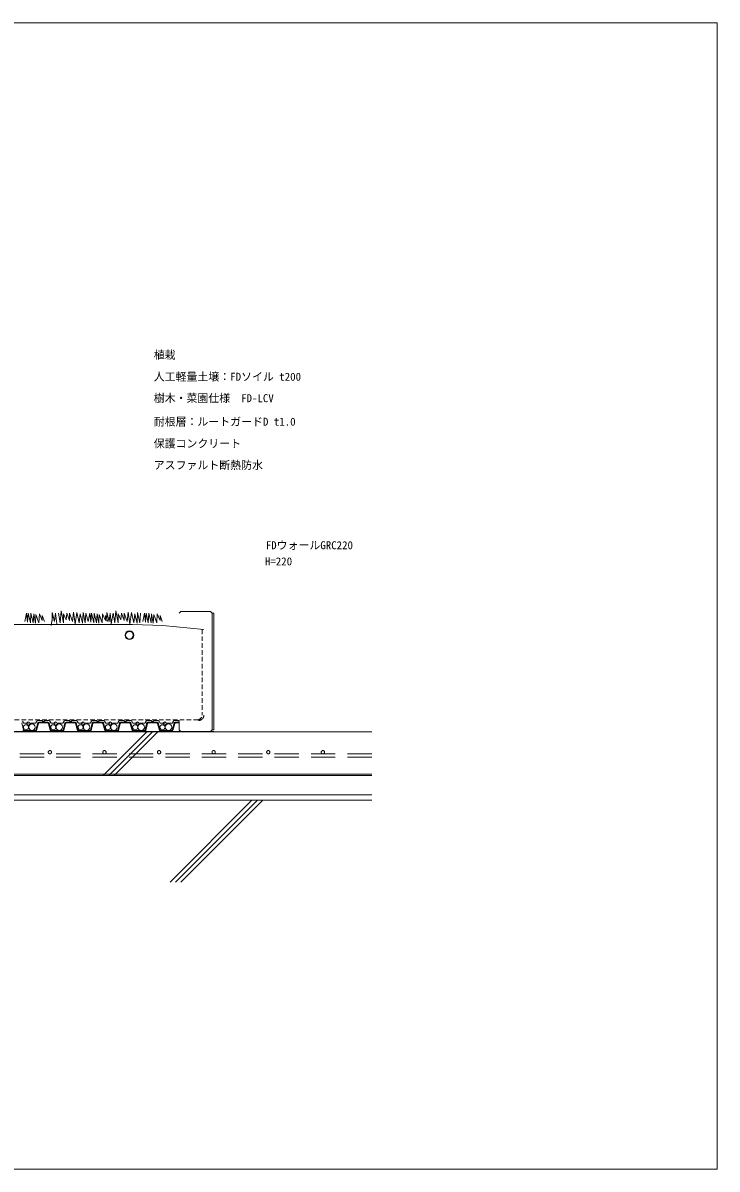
# Model space of a CAD drawing. Units: millimetres, scale not verified. Extents: x -1485 to 1485, y -1050 to 1050.
# Drawn here: x 214 to 1485, y -1050 to 1050 of the extents above; entities that cross this region are included whole.
import ezdxf
from ezdxf.enums import TextEntityAlignment as Align

# ---------------------------------------------------------------- set-up
doc = ezdxf.new("R2010")
doc.units = ezdxf.units.MM
doc.header["$LTSCALE"] = 7
for name, pattern in [('DASHED1', [1.8, 1.2, -0.6]), ('USER1', [19.05, 12.7, -6.35]), ('USER2', [9.525, 6.35, -3.175])]:
    doc.linetypes.add(name, pattern=pattern)
for name, color, linetype, lineweight in [('0-1_0-0', 4, 'Continuous', 18), ('0-2_0', 9, 'Continuous', 18), ('0-3_HATCH', 3, 'Continuous', 18), ('0-4_KUTAI', 1, 'Continuous', 18), ('0-5_BOUSUI', 6, 'Continuous', 18), ('0-6_dannnetu', 2, 'Continuous', 18), ('0-7_tensen', 7, 'USER2', 18), ('0-8_bousui2', 7, 'Continuous', 18), ('0-9_buhin', 1, 'Continuous', 18), ('0-A_FD-L', 8, 'Continuous', 18), ('0-C_GREEN', 4, 'Continuous', 18)]:
    doc.layers.add(name, color=color, linetype=linetype, lineweight=lineweight)
doc.layers.add('0-D_MOJI', color=7, linetype='Continuous')
doc.styles.add('ＭＳ ゴシック', font='')
doc.styles.get('ＭＳ ゴシック').set_extended_font_data('MS Gothic')

msp = doc.modelspace()

# ---------------------------------------------------------------- linework, layer by layer
at = {"layer": '0-1_0-0'}
for p, q in [((500.155, -31.176), (503.155, -28.176)), ((503.155, -28.176), (557.155, -28.176)), ((557.155, -28.176), (560.155, -31.176)), ((560.155, -31.176), (560.155, -245.176)), ((500.155, -228.176), (500.155, -245.176)), ((557.155, -248.176), (560.155, -245.176)), ((560.155, -245.176), (563.155, -245.176))]:
    msp.add_line(p, q, dxfattribs=at)
for points in [[(560.155, -31.176), (563.155, -31.176), (563.155, -245.176)], [(500.155, -245.176), (503.155, -248.176), (557.155, -248.176)]]:
    msp.add_lwpolyline(points, dxfattribs=at)
at = {"layer": '0-2_0'}
msp.add_lwpolyline([(-1485, -1050), (1485, -1050), (1485, 1050), (-1485, 1050)], close=True, dxfattribs=at)
at = {"layer": '0-3_HATCH'}
for p, q in [((440.797, -249.176), (360.797, -329.176)), ((450.797, -249.176), (370.797, -329.176)), ((460.797, -249.176), (380.797, -329.176)), ((483.111, -524.176), (633.111, -374.176)), ((493.111, -524.176), (643.111, -374.176)), ((503.111, -524.176), (653.111, -374.176))]:
    msp.add_line(p, q, dxfattribs=at)
at = {"layer": '0-4_KUTAI'}
for p, q in [((852.513, -249.176), (-853.238, -249.176)), ((852.513, -374.176), (-853.238, -374.176))]:
    msp.add_line(p, q, dxfattribs=at)
msp.add_lwpolyline([(-116.666, -52.315), (414.431, -52.315), (470.185, -53.864), (545.155, -61.361)], dxfattribs=at)
at = {"layer": '0-5_BOUSUI'}
msp.add_line((852.513, -364.176), (-853.238, -364.176), dxfattribs=at)
at = {"layer": '0-6_dannnetu'}
msp.add_line((852.513, -329.176), (-853.238, -329.176), dxfattribs=at)
at = {"layer": '0-7_tensen'}
for p, q in [((852.513, -289.176), (-853.238, -289.176)), ((852.513, -295.176), (-853.238, -295.176))]:
    msp.add_line(p, q, dxfattribs=at)
for centre in [(263.111, -286.176), (363.111, -286.176), (463.111, -286.176), (563.111, -286.176), (663.111, -286.176), (763.111, -286.176)]:
    msp.add_circle(centre, 3, dxfattribs=at)
at = {"layer": '0-8_bousui2'}
msp.add_line((-853.238, -326.676), (852.513, -326.676), dxfattribs=at)
at = {"layer": '0-9_buhin'}
for radius in [8, 7]:
    msp.add_circle((408.709, -71.969), radius, dxfattribs=at)
at = {"layer": '0-A_FD-L', "color": 3, "linetype": 'DASHED1'}
for p, q in [((542.155, -61.361), (542.155, -218.176)), ((534.456, -226.976), (-113.666, -226.976))]:
    msp.add_line(p, q, dxfattribs=at)
at = {"layer": '0-A_FD-L', "linetype": 'DASHED1'}
for p, q in [((214.712, -232.448), (213.023, -229.633)), ((239.275, -229.633), (237.586, -232.448)), ((248.321, -228.176), (241.848, -228.176)), ((260.451, -228.176), (253.978, -228.176)), ((264.712, -232.448), (263.023, -229.633)), ((289.275, -229.633), (287.586, -232.448)), ((298.321, -228.176), (291.848, -228.176)), ((310.451, -228.176), (303.978, -228.176)), ((314.712, -232.448), (313.023, -229.633)), ((339.275, -229.633), (337.586, -232.448)), ((348.321, -228.176), (341.848, -228.176)), ((360.451, -228.176), (353.978, -228.176)), ((364.712, -232.448), (363.023, -229.633)), ((389.275, -229.633), (387.586, -232.448)), ((398.321, -228.176), (391.848, -228.176)), ((410.451, -228.176), (403.978, -228.176)), ((414.712, -232.448), (413.023, -229.633)), ((439.275, -229.633), (437.586, -232.448)), ((448.321, -228.176), (441.848, -228.176)), ((460.451, -228.176), (453.978, -228.176)), ((464.712, -232.448), (463.023, -229.633)), ((489.275, -229.633), (487.586, -232.448)), ((498.321, -228.176), (491.848, -228.176)), ((236.3, -233.176), (215.999, -233.176)), ((286.3, -233.176), (265.999, -233.176)), ((336.3, -233.176), (315.999, -233.176)), ((386.3, -233.176), (365.999, -233.176)), ((436.3, -233.176), (415.999, -233.176)), ((486.3, -233.176), (465.999, -233.176))]:
    msp.add_line(p, q, dxfattribs=at)
at = {"layer": '0-A_FD-L', "color": 6}
for q in [(-853.238, -248.176), (563.155, -249.176)]:
    msp.add_line((563.155, -248.176), q, dxfattribs=at)
at = {"layer": '0-A_FD-L'}
for p, q in [((215.005, -245.564), (211.547, -232.658)), ((236.612, -248.176), (215.686, -248.176)), ((235.845, -246.676), (216.454, -246.676)), ((240.752, -232.658), (237.294, -245.564)), ((242.002, -233.788), (238.544, -246.694)), ((263.754, -246.694), (260.296, -233.788)), ((265.005, -245.564), (261.547, -232.658)), ((286.612, -248.176), (265.686, -248.176)), ((285.845, -246.676), (266.454, -246.676)), ((290.752, -232.658), (287.294, -245.564)), ((292.002, -233.788), (288.544, -246.694)), ((313.754, -246.694), (310.296, -233.788)), ((315.005, -245.564), (311.547, -232.658)), ((336.612, -248.176), (315.686, -248.176)), ((335.845, -246.676), (316.454, -246.676)), ((340.752, -232.658), (337.294, -245.564)), ((342.002, -233.788), (338.544, -246.694)), ((363.754, -246.694), (360.296, -233.788)), ((365.005, -245.564), (361.547, -232.658)), ((386.612, -248.176), (365.686, -248.176)), ((385.845, -246.676), (366.454, -246.676)), ((390.752, -232.658), (387.294, -245.564)), ((392.002, -233.788), (388.544, -246.694)), ((413.754, -246.694), (410.296, -233.788)), ((415.005, -245.564), (411.547, -232.658)), ((436.612, -248.176), (415.686, -248.176)), ((435.845, -246.676), (416.454, -246.676)), ((440.752, -232.658), (437.294, -245.564)), ((442.002, -233.788), (438.544, -246.694)), ((463.754, -246.694), (460.296, -233.788)), ((465.005, -245.564), (461.547, -232.658)), ((486.612, -248.176), (465.686, -248.176)), ((485.845, -246.676), (466.454, -246.676)), ((490.752, -232.658), (487.294, -245.564)), ((492.002, -233.788), (488.544, -246.694)), ((500.155, -231.176), (492.684, -231.176)), ((500.155, -232.676), (493.451, -232.676))]:
    msp.add_line(p, q, dxfattribs=at)
for points in [[(259.615, -231.176), (251.149, -231.176), (242.684, -231.176)], [(258.847, -232.676), (251.149, -232.676), (243.451, -232.676)], [(309.615, -231.176), (301.149, -231.176), (292.684, -231.176)], [(308.847, -232.676), (301.149, -232.676), (293.451, -232.676)], [(359.615, -231.176), (351.149, -231.176), (342.684, -231.176)], [(358.847, -232.676), (351.149, -232.676), (343.451, -232.676)], [(409.615, -231.176), (401.149, -231.176), (392.684, -231.176)], [(408.847, -232.676), (401.149, -232.676), (393.451, -232.676)], [(459.615, -231.176), (451.149, -231.176), (442.684, -231.176)], [(458.847, -232.676), (451.149, -232.676), (443.451, -232.676)]]:
    msp.add_lwpolyline(points, dxfattribs=at)
for centre, radius in [((223.597, -233.573), 2.82), ((273.597, -233.573), 2.82), ((323.597, -233.573), 2.82), ((373.597, -233.573), 2.82), ((423.597, -233.573), 2.82), ((473.597, -233.573), 2.82), ((219.367, -240.559), 4.654), ((230.366, -240.277), 5.923), ((269.367, -240.559), 4.654), ((280.366, -240.277), 5.923), ((319.367, -240.559), 4.654), ((330.366, -240.277), 5.923), ((369.367, -240.559), 4.654), ((380.366, -240.277), 5.923), ((419.367, -240.559), 4.654), ((430.366, -240.277), 5.923), ((469.367, -240.559), 4.654), ((480.366, -240.277), 5.923)]:
    msp.add_circle(centre, radius, dxfattribs=at)
at = {"layer": '0-A_FD-L', "linetype": 'DASHED1'}
for centre, radius, start, end in [((241.848, -231.176), 3, 90, 149.03624), ((248.321, -229.176), 1, 19.47122, 90), ((251.149, -228.176), 2, 199.47122, 270), ((251.149, -228.176), 2, 270, 340.52878), ((253.978, -229.176), 1, 90, 160.52878), ((260.451, -231.176), 3, 30.96376, 90), ((291.848, -231.176), 3, 90, 149.03624), ((298.321, -229.176), 1, 19.47122, 90), ((301.149, -228.176), 2, 199.47122, 270), ((301.149, -228.176), 2, 270, 340.52878), ((303.978, -229.176), 1, 90, 160.52878), ((310.451, -231.176), 3, 30.96376, 90), ((341.848, -231.176), 3, 90, 149.03624), ((348.321, -229.176), 1, 19.47122, 90), ((351.149, -228.176), 2, 199.47122, 270), ((351.149, -228.176), 2, 270, 340.52878), ((353.978, -229.176), 1, 90, 160.52878), ((360.451, -231.176), 3, 30.96376, 90), ((391.848, -231.176), 3, 90, 149.03624), ((398.321, -229.176), 1, 19.47122, 90), ((401.149, -228.176), 2, 199.47122, 270), ((401.149, -228.176), 2, 270, 340.52878), ((403.978, -229.176), 1, 90, 160.52878), ((410.451, -231.176), 3, 30.96376, 90), ((441.848, -231.176), 3, 90, 149.03624), ((448.321, -229.176), 1, 19.47122, 90), ((451.149, -228.176), 2, 199.47122, 270), ((451.149, -228.176), 2, 270, 340.52878), ((453.978, -229.176), 1, 90, 160.52878), ((460.451, -231.176), 3, 30.96376, 90), ((491.848, -231.176), 3, 90, 149.03624), ((498.321, -229.176), 1, 19.47122, 90), ((501.149, -228.176), 2, 199.47122, 240.17254), ((215.999, -231.676), 1.5, 210.96376, 270), ((236.3, -231.676), 1.5, 270, 329.03624), ((265.999, -231.676), 1.5, 210.96376, 270), ((286.3, -231.676), 1.5, 270, 329.03624), ((315.999, -231.676), 1.5, 210.96376, 270), ((336.3, -231.676), 1.5, 270, 329.03624), ((365.999, -231.676), 1.5, 210.96376, 270), ((386.3, -231.676), 1.5, 270, 329.03624), ((415.999, -231.676), 1.5, 210.96376, 270), ((436.3, -231.676), 1.5, 270, 329.03624), ((465.999, -231.676), 1.5, 210.96376, 270), ((486.3, -231.676), 1.5, 270, 329.03624)]:
    msp.add_arc(centre, radius, start, end, dxfattribs=at)
at = {"layer": '0-A_FD-L', "color": 3, "linetype": 'DASHED1'}
msp.add_arc((532.25, -217.279), 9.945, 282.81259, 354.8236, dxfattribs=at)
at = {"layer": '0-A_FD-L', "color": 3, "linetype": 'USER1'}
msp.add_arc((535.155, -218.176), 10, 270, 0, dxfattribs=at)
at = {"layer": '0-A_FD-L'}
for centre, radius, start, end in [((215.686, -246.176), 2, 195, 270), ((216.454, -245.176), 1.5, 195, 270), ((235.845, -245.176), 1.5, 270, 345), ((236.612, -246.176), 2, 270, 345), ((242.684, -233.176), 2, 90, 165), ((243.451, -234.176), 1.5, 90, 165), ((258.847, -234.176), 1.5, 15, 90), ((259.615, -233.176), 2, 15, 90), ((265.686, -246.176), 2, 195, 270), ((266.454, -245.176), 1.5, 195, 270), ((285.845, -245.176), 1.5, 270, 345), ((286.612, -246.176), 2, 270, 345), ((292.684, -233.176), 2, 90, 165), ((293.451, -234.176), 1.5, 90, 165), ((308.847, -234.176), 1.5, 15, 90), ((309.615, -233.176), 2, 15, 90), ((315.686, -246.176), 2, 195, 270), ((316.454, -245.176), 1.5, 195, 270), ((335.845, -245.176), 1.5, 270, 345), ((336.612, -246.176), 2, 270, 345), ((342.684, -233.176), 2, 90, 165), ((343.451, -234.176), 1.5, 90, 165), ((358.847, -234.176), 1.5, 15, 90), ((359.615, -233.176), 2, 15, 90), ((365.686, -246.176), 2, 195, 270), ((366.454, -245.176), 1.5, 195, 270), ((385.845, -245.176), 1.5, 270, 345), ((386.612, -246.176), 2, 270, 345), ((392.684, -233.176), 2, 90, 165), ((393.451, -234.176), 1.5, 90, 165), ((408.847, -234.176), 1.5, 15, 90), ((409.615, -233.176), 2, 15, 90), ((415.686, -246.176), 2, 195, 270), ((416.454, -245.176), 1.5, 195, 270), ((435.845, -245.176), 1.5, 270, 345), ((436.612, -246.176), 2, 270, 345), ((442.684, -233.176), 2, 90, 165), ((443.451, -234.176), 1.5, 90, 165), ((458.847, -234.176), 1.5, 15, 90), ((459.615, -233.176), 2, 15, 90), ((465.686, -246.176), 2, 195, 270), ((466.454, -245.176), 1.5, 195, 270), ((485.845, -245.176), 1.5, 270, 345), ((486.612, -246.176), 2, 270, 345), ((492.684, -233.176), 2, 90, 165), ((493.451, -234.176), 1.5, 90, 165)]:
    msp.add_arc(centre, radius, start, end, dxfattribs=at)
at = {"layer": '0-C_GREEN'}
for p, q in [((227.417, -48.987), (223.314, -31.55)), ((268.459, -34.627), (265.382, -54.115)), ((275.639, -51.038), (273.588, -31.55)), ((283.844, -27.447), (281.793, -48.987)), ((312.563, -30.524), (309.486, -51.038)), ((322.82, -50.012), (318.717, -32.576)), ((343.334, -48.987), (339.231, -31.55)), ((383.844, -27.447), (381.793, -48.987)), ((412.563, -30.524), (409.486, -51.038)), ((422.82, -50.012), (418.717, -32.576)), ((422.82, -50.012), (418.717, -34.627)), ((443.334, -48.987), (439.231, -31.55))]:
    msp.add_line(p, q, dxfattribs=at)
for points in [[(223.314, -31.55), (222.288, -47.961), (220.237, -31.55), (217.16, -46.935)], [(253.059, -46.935), (248.956, -35.653), (248.956, -44.884), (243.828, -32.576), (242.802, -48.987), (237.674, -33.601), (236.648, -50.012), (233.571, -32.576), (232.545, -48.987), (228.442, -31.55), (227.417, -48.987)], [(273.588, -31.55), (271.536, -46.935), (267.434, -30.524), (267.434, -45.91)], [(281.793, -48.987), (278.716, -31.55), (281.793, -48.987)], [(299.229, -31.55), (299.229, -44.884), (294.101, -31.55), (293.075, -43.858), (287.947, -32.576), (287.947, -48.987), (283.844, -27.447)], [(309.486, -51.038), (306.409, -29.499), (304.358, -46.935), (299.229, -31.55)], [(318.717, -32.576), (316.666, -48.987), (312.563, -30.524)], [(328.974, -31.55), (327.948, -48.987), (323.846, -30.524), (322.82, -50.012)], [(339.231, -31.55), (338.205, -47.961), (336.154, -31.55), (333.077, -46.935), (328.974, -31.55)], [(368.975, -46.935), (364.873, -35.653), (364.873, -44.884), (359.744, -32.576), (358.719, -48.987), (353.59, -33.601), (352.565, -50.012), (349.488, -32.576), (348.462, -48.987), (344.359, -31.55), (343.334, -48.987)], [(373.588, -31.55), (371.536, -46.935), (367.434, -30.524), (367.434, -45.91)], [(378.716, -31.55), (375.639, -51.038), (373.588, -31.55)], [(381.793, -48.987), (378.716, -31.55), (381.793, -48.987)], [(399.229, -31.55), (399.229, -44.884), (394.101, -31.55), (393.075, -43.858), (387.947, -32.576), (387.947, -48.987), (383.844, -27.447)], [(409.486, -51.038), (406.409, -29.499), (404.358, -46.935), (399.229, -31.55)], [(418.717, -32.576), (416.666, -48.987), (412.563, -30.524)], [(428.974, -31.55), (427.948, -48.987), (423.846, -30.524), (422.82, -50.012)], [(439.231, -31.55), (438.205, -47.961), (436.154, -31.55), (433.077, -46.935)], [(468.975, -46.935), (464.873, -35.653), (464.873, -44.884), (459.744, -32.576), (458.719, -48.987), (453.59, -33.601), (452.565, -50.012), (449.488, -32.576), (448.462, -48.987), (444.359, -31.55), (443.334, -48.987)]]:
    msp.add_lwpolyline(points, dxfattribs=at)

# ---------------------------------------------------------------- texts
at = {"layer": '0-D_MOJI', "style": 'ＭＳ ゴシック'}
for s, p in [('植栽', (453.33, 430.027)), ('人工軽量土壌：FDソイル t200', (453.33, 390.027)), ('樹木・菜園仕様\u3000FD-LCV', (453.33, 350.737)), ('耐根層：ルートガードD t1.0', (453.33, 307.616)), ('保護コンクリート', (453.33, 267.616)), ('アスファルト断熱防水', (453.33, 227.971)), ('FDウォールGRC220', (658.424, 81.282)), ('H=220', (656.894, 51.692))]:
    msp.add_text(s, height=14.66, dxfattribs=at).set_placement(p, align=Align.BOTTOM_LEFT)

doc.saveas('drawing.dxf')
